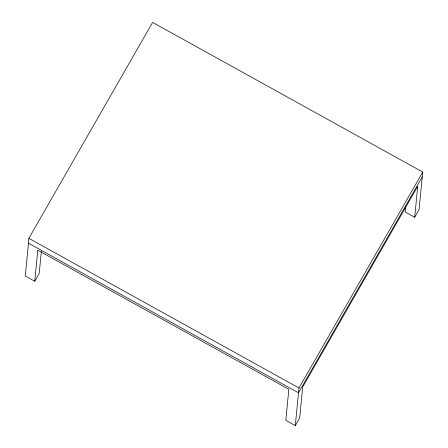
<?xml version="1.0" encoding="UTF-8"?>
<svg xmlns="http://www.w3.org/2000/svg" width="448" height="448" viewBox="0 0 448 448"><rect width="100%" height="100%" fill="white"/><g stroke="black" fill="none" stroke-linecap="round" stroke-linejoin="round"><path stroke-width="0.67" d="M405.742 206.489L405.199 212.005L414.691 217.263L419.042 209.675L422.727 172.066L152.6 22.4L28.857 238.325L28.386 243.141L298.514 392.806L422.257 176.882M28.487 243.197L25.273 275.99L34.765 281.249L39.194 273.521L41.356 251.446M34.765 281.249L37.806 250.208L288.848 389.301L285.807 420.342L295.299 425.6L299.662 417.978L302.708 386.938L417.738 186.222L414.691 217.263M295.299 425.6L298.984 387.985L422.727 172.066M28.857 238.325L298.984 387.985"/></g></svg>
